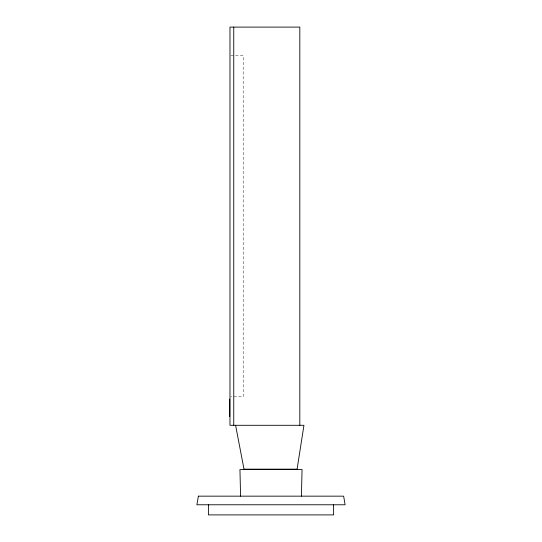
<?xml version="1.0" encoding="UTF-8"?>
<svg xmlns="http://www.w3.org/2000/svg" width="542" height="542" viewBox="0 0 542 542"><rect width="100%" height="100%" fill="white"/><g stroke="black" fill="none" stroke-linecap="round" stroke-linejoin="round"><path stroke-width="0.41" stroke-dasharray="2.71 2.03" d="M230.804 55.575L243.195 55.575L243.195 396.819L230.804 396.819"/><path stroke-width="0.81" d="M301.44 496.154L302.05 469.535L239.95 469.535L240.573 496.154M235.594 425.294L244.069 469.535L244.069 469.155L297.036 469.155L297.036 469.535L303.947 425.294L229.977 425.294L229.977 27.1L299.821 27.1L299.821 425.294M333.608 504.778L333.608 514.9L208.392 514.9L208.392 504.778M233.751 27.1L233.751 425.294M229.693 399.014L229.693 416.629M198.372 496.154L196.888 504.778L345.112 504.778L343.642 496.154L198.372 496.154"/></g></svg>
